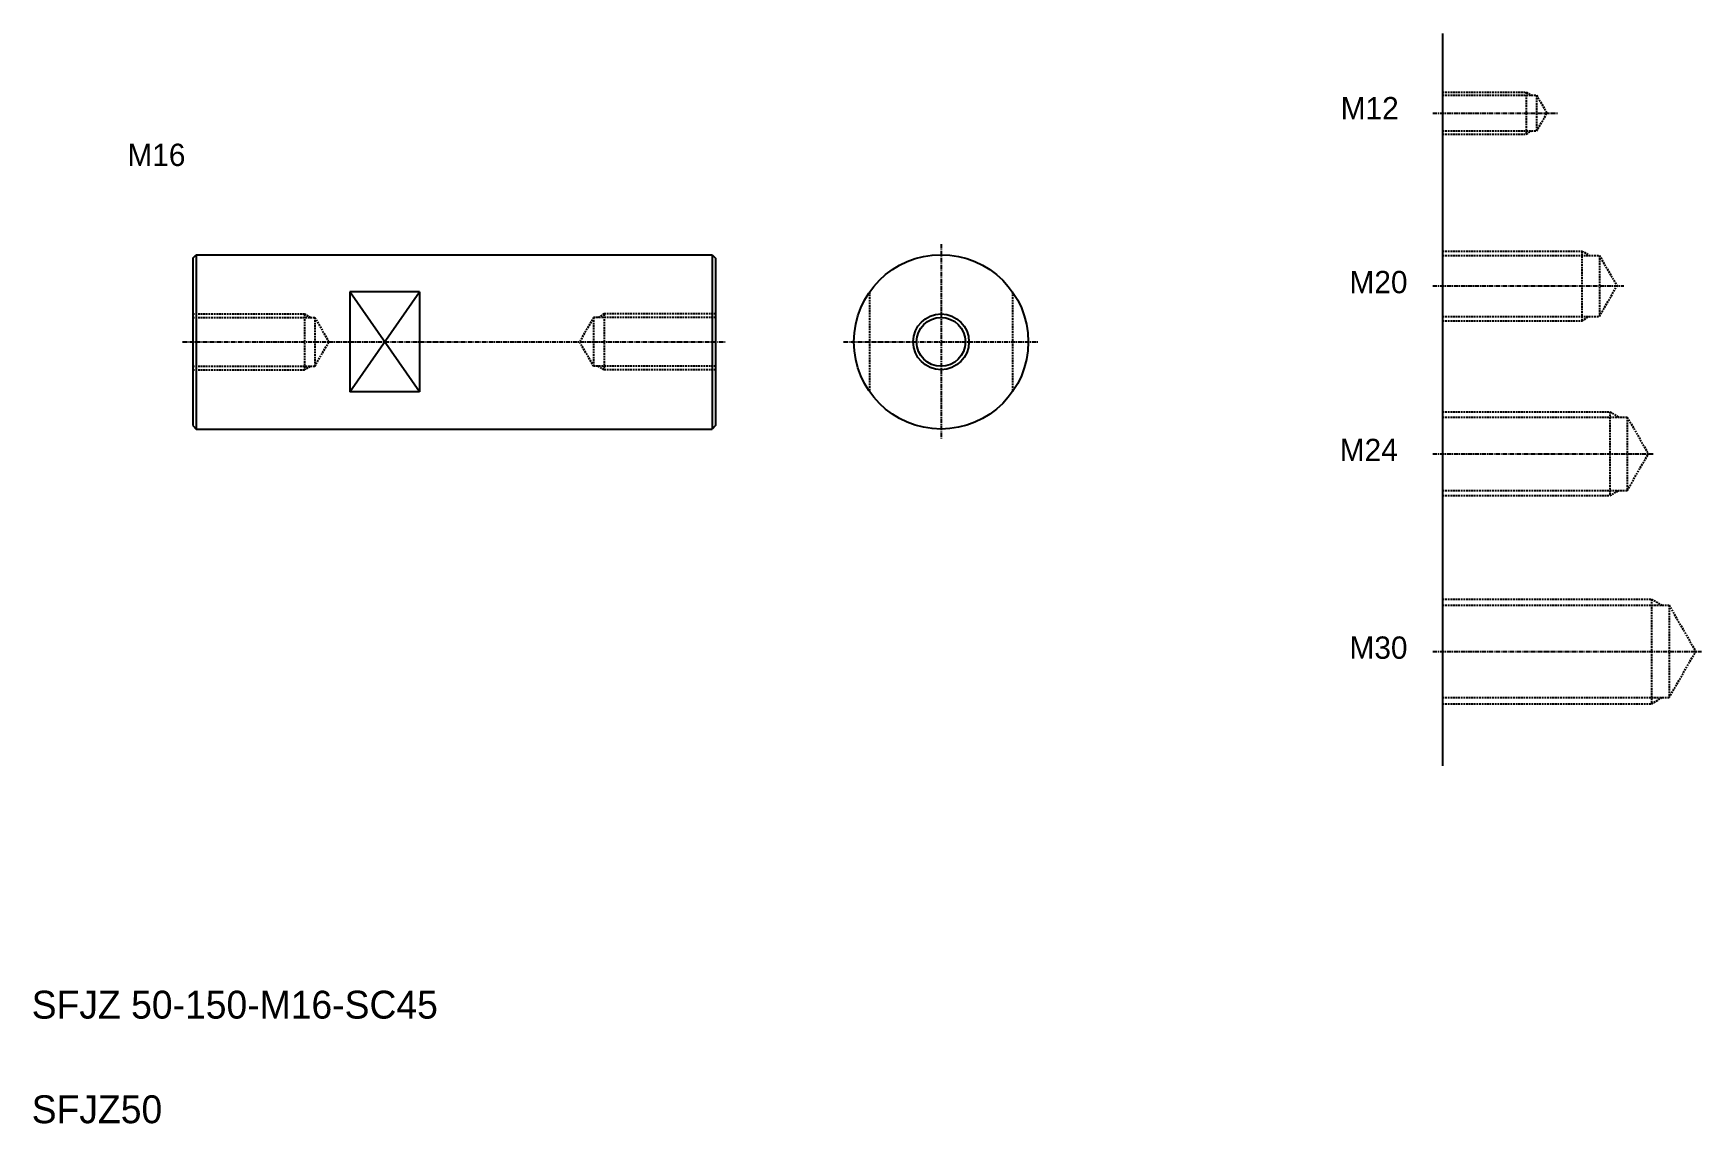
# Model space of a CAD drawing. Extents: x 26 to 504, y 43 to 356.
import ezdxf

# ---------------------------------------------------------------- set-up
doc = ezdxf.new("R2010")
doc.units = 0
doc.linetypes.add('CENTER', pattern=[2, 1.25, -0.25, 0.25, -0.25])
doc.linetypes.add('DASHED', pattern=[0.75, 0.5, -0.25])
doc.layers.get('0').update_dxf_attribs({"linetype": 'CONTINUOUS'})
doc.layers.add('CENTER', color=1, linetype='CENTER')

msp = doc.modelspace()

# ---------------------------------------------------------------- linework, layer by layer
at = {"color": 7, "linetype": 'CONTINUOUS'}
for p, q in [((429.9, 356.03), (429.9, 145.98)), ((71.36, 291.57), (72.36, 292.57)), ((72.36, 292.57), (220.36, 292.57)), ((72.36, 292.57), (72.36, 242.57)), ((220.36, 292.57), (220.36, 242.57)), ((220.36, 292.57), (221.36, 291.57)), ((71.36, 291.57), (71.36, 243.57)), ((221.36, 291.57), (221.36, 243.57)), ((116.36, 281.88), (116.36, 253.26)), ((136.36, 281.88), (116.36, 281.88)), ((136.36, 281.88), (136.36, 253.26)), ((221.36, 279.57), (221.36, 279.57)), ((221.36, 267.57), (221.36, 267.57)), ((136.36, 253.26), (116.36, 253.26)), ((71.36, 243.57), (72.36, 242.57)), ((72.36, 242.57), (220.36, 242.57)), ((221.36, 243.57), (220.36, 242.57))]:
    msp.add_line(p, q, dxfattribs=at)
at = {"color": 3, "linetype": 'DASHED'}
for p, q in [((429.9, 339.17), (453.9, 339.17)), ((429.9, 338.3), (456.9, 338.3)), ((453.9, 339.17), (453.9, 327.17)), ((453.9, 339.17), (455.41, 338.3)), ((456.9, 338.3), (456.9, 328.05)), ((456.9, 338.3), (459.86, 333.17)), ((456.9, 328.05), (459.86, 333.17)), ((429.9, 328.05), (456.9, 328.05)), ((429.9, 327.17), (453.9, 327.17)), ((453.9, 327.17), (455.41, 328.05)), ((429.9, 293.62), (469.9, 293.62)), ((429.9, 292.37), (474.9, 292.37)), ((469.9, 293.62), (469.9, 273.62)), ((469.9, 293.62), (472.06, 292.37)), ((474.9, 292.37), (474.9, 274.87)), ((474.9, 292.37), (479.95, 283.62)), ((474.9, 274.87), (479.95, 283.62)), ((265.53, 281.88), (265.53, 253.26)), ((306.53, 281.88), (306.53, 253.26)), ((71.36, 275.57), (103.36, 275.57)), ((71.36, 274.57), (106.36, 274.57)), ((103.36, 275.57), (103.36, 259.57)), ((103.36, 275.57), (105.09, 274.57)), ((106.36, 274.57), (106.36, 260.57)), ((106.36, 274.57), (110.4, 267.57)), ((186.36, 274.57), (182.32, 267.57)), ((221.36, 274.57), (186.36, 274.57)), ((186.36, 274.57), (186.36, 260.57)), ((189.36, 275.57), (187.63, 274.57)), ((221.36, 275.57), (189.36, 275.57)), ((189.36, 275.57), (189.36, 259.57)), ((429.9, 274.87), (474.9, 274.87)), ((429.9, 273.62), (469.9, 273.62)), ((469.9, 273.62), (472.06, 274.87)), ((106.36, 260.57), (110.4, 267.57)), ((186.36, 260.57), (182.32, 267.57)), ((71.36, 260.57), (106.36, 260.57)), ((71.36, 259.57), (103.36, 259.57)), ((103.36, 259.57), (105.09, 260.57)), ((221.36, 260.57), (186.36, 260.57)), ((189.36, 259.57), (187.63, 260.57)), ((221.36, 259.57), (189.36, 259.57)), ((429.9, 247.48), (477.9, 247.48)), ((429.9, 245.98), (482.9, 245.98)), ((477.9, 247.48), (477.9, 223.48)), ((477.9, 247.48), (480.5, 245.98)), ((482.9, 245.98), (482.9, 224.98)), ((482.9, 245.98), (488.96, 235.48)), ((482.9, 224.98), (488.96, 235.48)), ((429.9, 224.98), (482.9, 224.98)), ((477.9, 223.48), (480.5, 224.98)), ((429.9, 223.48), (477.9, 223.48)), ((429.9, 193.8), (489.9, 193.8)), ((429.9, 192.05), (494.9, 192.05)), ((489.9, 193.8), (489.9, 163.8)), ((489.9, 193.8), (492.93, 192.05)), ((494.9, 192.05), (494.9, 165.55)), ((494.9, 192.05), (502.55, 178.8)), ((494.9, 165.55), (502.55, 178.8)), ((429.9, 165.55), (494.9, 165.55)), ((429.9, 163.8), (489.9, 163.8)), ((489.9, 163.8), (492.93, 165.55))]:
    msp.add_line(p, q, dxfattribs=at)
at = {"color": 3, "linetype": 'CONTINUOUS'}
for p, q in [((116.36, 253.26), (136.36, 281.88)), ((136.36, 253.26), (116.36, 281.88))]:
    msp.add_line(p, q, dxfattribs=at)
at = {"color": 7, "linetype": 'CONTINUOUS'}
for radius in [25, 7]:
    msp.add_circle((286.03, 267.57), radius, dxfattribs=at)
at = {"color": 3}
msp.add_circle((286.03, 267.57), 8, dxfattribs=at)
at = {"layer": 'CENTER', "color": 1, "linetype": 'CENTER'}
for p, q in [((427.11, 333.17), (462.85, 333.17)), ((286.03, 295.57), (286.03, 239.57)), ((427.11, 283.62), (481.9, 283.62)), ((68.36, 267.57), (224.36, 267.57)), ((258.03, 267.57), (314.03, 267.57)), ((427.11, 235.48), (490.31, 235.48)), ((427.11, 178.8), (504.24, 178.8))]:
    msp.add_line(p, q, dxfattribs=at)

# ---------------------------------------------------------------- texts
at = {"color": 7, "linetype": 'CONTINUOUS'}
for s, height, p in [('M12', 6.4, (400.69, 331.38)), ('M16', 6.4, (52.59, 318)), ('M20', 6.4, (403.21, 281.51)), ('M24', 6.4, (400.41, 233.37)), ('M30', 6.4, (403.21, 176.69)), ('SFJZ 50-150-M16-SC45', 8, (25.13, 73.51)), ('SFJZ50', 8, (25.13, 43.51))]:
    msp.add_text(s, height=height, dxfattribs=at).set_placement(p)

doc.saveas('drawing.dxf')
